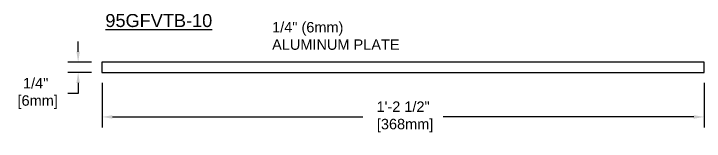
# Model space of a CAD drawing. Header units: inches. Extents: x -8.3 to 44.8, y -2.4 to 10.4.
# Drawn here: x 28.2 to 44.81, y 1.79 to 4.85 of the extents above; entities that cross this region are included whole.
import ezdxf

# ---------------------------------------------------------------- set-up
doc = ezdxf.new("R2010")
doc.units = ezdxf.units.IN
doc.header["$MEASUREMENT"] = 0
for name, color, linetype in [('dimensions', 3, 'Continuous'), ('METALS', 7, 'Continuous'), ('Text', 2, 'Continuous')]:
    doc.layers.add(name, color=color, linetype=linetype)
doc.styles.add('ARIAL', font='arial.ttf')
doc.dimstyles.new('Arial', dxfattribs={"dimtxt": 0.25, "dimasz": 0.25, "dimexe": 0.25, "dimexo": 0.25, "dimgap": 0.25, "dimtad": 0, "dimtih": 1, "dimtoh": 1, "dimdec": 4, "dimzin": 0, "dimdsep": 46, "dimlunit": 4, "dimtxsty": 'ARIAL', "dimcen": 0.09, "dimadec": 0, "dimazin": 0, "dimtfac": 1, "dimtdec": 4, "dimtofl": 0, "dimtmove": 0, "dimatfit": 3, "dimfxl": 0, "dimfrac": 2, "dimtolj": 1, "dimtzin": 0, "dimarcsym": 0})

# ---------------------------------------------------------------- blocks, each defined once
blk = doc.blocks.new('*D8')
at = {"layer": 'DEFPOINTS', "color": 0}
for p in [(30.32, 3.44), (44.808, 3.44), (44.808, 2.375)]:
    blk.add_point(p, dxfattribs=at)
at = {"layer": 'dimensions', "color": 0, "lineweight": -2}
for p, q in [((30.32, 3.19), (30.32, 2.125)), ((44.808, 3.19), (44.808, 2.125)), ((30.57, 2.375), (36.597, 2.375)), ((44.558, 2.375), (38.53, 2.375))]:
    blk.add_line(p, q, dxfattribs=at)
at = {"layer": 'dimensions', "color": 0}
for points in [[(30.57, 2.417), (30.57, 2.333), (30.32, 2.375)], [(44.558, 2.417), (44.558, 2.333), (44.808, 2.375)]]:
    blk.add_solid(points, dxfattribs=at)
at = {"layer": 'dimensions', "color": 0, "insert": (37.564, 2.375), "char_height": 0.25, "attachment_point": 5, "style": 'ARIAL'}
blk.add_mtext('\\A1;1\'-2 1/2"\\P [368mm]', dxfattribs=at)
blk = doc.blocks.new('*D9')
at = {"layer": 'DEFPOINTS', "color": 0}
for p in [(30.32, 3.69), (29.746, 3.44), (30.32, 3.44)]:
    blk.add_point(p, dxfattribs=at)
at = {"layer": 'dimensions', "color": 0, "lineweight": -2}
for p, q in [((29.746, 3.94), (29.746, 4.19)), ((30.07, 3.69), (29.496, 3.69)), ((30.07, 3.44), (29.496, 3.44)), ((29.746, 3.19), (29.746, 2.94)), ((29.746, 2.94), (29.496, 2.94))]:
    blk.add_line(p, q, dxfattribs=at)
at = {"layer": 'dimensions', "color": 0}
for points in [[(29.704, 3.94), (29.788, 3.94), (29.746, 3.69)], [(29.704, 3.19), (29.788, 3.19), (29.746, 3.44)]]:
    blk.add_solid(points, dxfattribs=at)
at = {"layer": 'dimensions', "color": 0, "insert": (28.724, 2.94), "char_height": 0.25, "attachment_point": 5, "style": 'ARIAL'}
blk.add_mtext('\\A1;1/4"\\P [6mm]', dxfattribs=at)

msp = doc.modelspace()

# ---------------------------------------------------------------- linework, layer by layer
at = {"layer": 'METALS'}
msp.add_lwpolyline([(30.31962, 3.68976), (30.31962, 3.43976), (44.80793, 3.43976), (44.80793, 3.68976)], close=True, dxfattribs=at)

# ---------------------------------------------------------------- texts
at = {"layer": 'Text', "insert": (30.40083, 4.84582), "char_height": 0.3125, "width": 1.875, "attachment_point": 1, "style": 'ARIAL'}
msp.add_mtext('{\\L95GFVTB-10}', dxfattribs=at)
at = {"layer": 'Text', "insert": (34.41253, 4.31879), "char_height": 0.25, "attachment_point": 4, "style": 'ARIAL'}
msp.add_mtext('1/4" (6mm)\\PALUMINUM PLATE', dxfattribs=at)

# ---------------------------------------------------------------- dimensions: what is measured, and where the dimension line sits
at = {"layer": 'dimensions'}
dim = msp.add_linear_dim(base=(29.74606, 3.43976), p1=(30.31962, 3.68976), p2=(30.31962, 3.43976), angle=90, dimstyle='Arial', override={"dimpost": '\\X'}, dxfattribs=at)
dim.commit()
dim.dimension.update_dxf_attribs({"geometry": '*D9', "text_midpoint": (28.7238, 2.93976), "dimtype": 160})
dim = msp.add_linear_dim(base=(44.80793, 2.375), p1=(30.31962, 3.43976), p2=(44.80793, 3.43976), dimstyle='Arial', override={"dimpost": '\\X'}, dxfattribs=at)
dim.commit()
dim.dimension.update_dxf_attribs({"geometry": '*D8', "text_midpoint": (37.56377, 2.375), "dimtype": 160})

doc.saveas('drawing.dxf')
